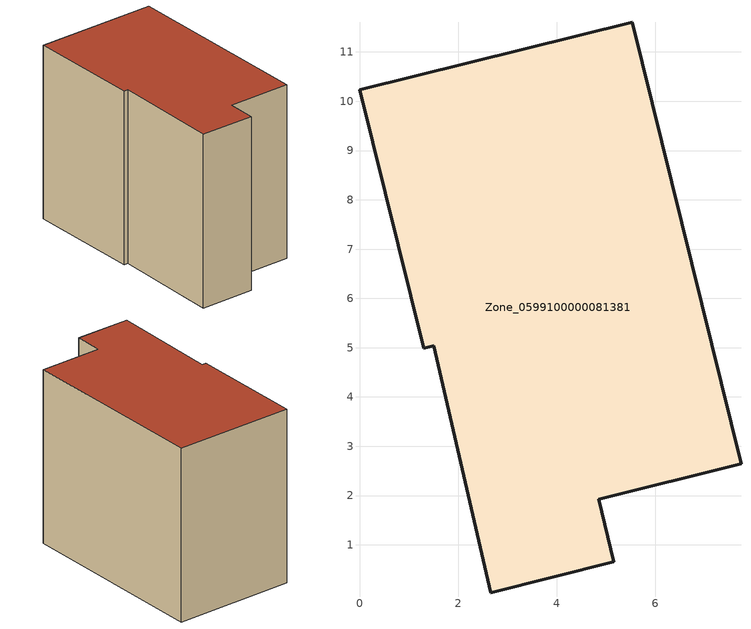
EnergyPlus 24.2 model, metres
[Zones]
Zone_0599100000081381
 floor ground (C_G): 5.16,0.66 2.66,0.03 1.5,5.04 1.3,4.99 0,10.23 5.53,11.6 7.74,2.65 4.85,1.93 z0
 wall outside (C_F): 1.5,5.04 2.66,0.03 5.16,0.66 4.85,1.93 7.74,2.65 5.53,11.6 0,10.23 1.3,4.99 1.5,5.04 z0:8.21
 roof outside (C_R): 2.66,0.03 5.16,0.66 4.85,1.93 7.74,2.65 5.53,11.6 0,10.23 1.3,4.99 1.5,5.04 z8.21
[BUILDING]
Pand.0599100000081381: North Axis=0; Terrain=City; Loads Convergence Tolerance Value=0.04; Temperature Convergence Tolerance Value=0.4; Solar Distribution=FullExterior; Maximum Number of Warmup Days=25; Minimum Number of Warmup Days=1
[Site:Location]
Rotterdam.The.Hague.AP_ZH_NLD Design_Conditions: Latitude=51.96; Longitude=4.45; Time Zone=1; Elevation=-4.5
[SITE:GROUNDTEMPERATURE:BUILDINGSURFACE]
18, 18, 18, 18, 18, 18, 18, 18, 18, 18, 18, 18
[MATERIAL] Thermal Absorptance=0.9; Solar Absorptance=0.7; Visible Absorptance=0.7
Name | Roughness | Thickness | Conductivity | Density | Specific Heat
G.TC.1975-1991 | MediumSmooth | 0.15 | 0.288461 | 540 | 1210
F.TC.1975-1991 | Rough | 0.3 | 0.230769 | 1920 | 840
R.TC.1975-1991 | MediumRough | 0.2 | 0.153846 | 1500 | 1000
[CONSTRUCTION]
C_G: G.TC.1975-1991
C_F: F.TC.1975-1991
C_R: R.TC.1975-1991
[ZONE]
Zone_0599100000081381: Type=1; Multiplier=1; Ceiling Height=Autocalculate; Volume=Autocalculate; Floor Area=autocalculate; Part of Total Floor Area=Yes
[ZONEINFILTRATION:DESIGNFLOWRATE]
Infil_Zone_0599100000081381: Zone or ZoneList or Space or SpaceList=Zone_0599100000081381; Schedule=AlwaysOn; Design Flow Rate Calculation Method=Flow/Area; Flow Rate per Floor Area=0.003; Constant Term Coefficient=1; Temperature Term Coefficient=0; Velocity Term Coefficient=0; Velocity Squared Term Coefficient=0
[HVACTEMPLATE:ZONE:IDEALLOADSAIRSYSTEM]
Zone_0599100000081381: Maximum Heating Supply Air Temperature=50; Minimum Cooling Supply Air Temperature=13; Maximum Heating Supply Air Humidity Ratio=0.0156; Minimum Cooling Supply Air Humidity Ratio=0.0077; Heating Limit=NoLimit; Cooling Limit=NoLimit; Dehumidification Control Type=ConstantSensibleHeatRatio; Cooling Sensible Heat Ratio=0.7; Dehumidification Setpoint=60; Humidification Control Type=None; Humidification Setpoint=30; Outdoor Air Method=None; Outdoor Air Flow Rate per Person=0.00944; Outdoor Air Flow Rate per Zone Floor Area=0; Outdoor Air Flow Rate per Zone=0; Demand Controlled Ventilation Type=None; Outdoor Air Economizer Type=NoEconomizer; Heat Recovery Type=None; Sensible Heat Recovery Effectiveness=0.7; Latent Heat Recovery Effectiveness=0.65
[ZONECONTROL:THERMOSTAT]
ThermostatControl_Zone_0599100000081381: Zone or ZoneList=Zone_0599100000081381; Control Type Schedule=DualSetpointControlType; Control 1=Thermostat_Zone_0599100000081381; Temperature Difference Between Cutout And Setpoint=0
[THERMOSTATSETPOINT:DUALSETPOINT]
Thermostat_Zone_0599100000081381: Heating Setpoint Temperature Schedule=HeatingSetpoint_Zone_0599100000081381; Cooling Setpoint Temperature Schedule=CoolingSetpoint_Zone_0599100000081381
[SCHEDULE:COMPACT]
HeatingSetpoint_Zone_0599100000081381: Through: 12/31, For: AllDays, Until: 24:00, 21
CoolingSetpoint_Zone_0599100000081381: Through: 12/31, For: AllDays, Until: 24:00, 24
DualSetpointControlType: Through: 12/31, For: AllDays, Until: 24:00, 4
AlwaysOn: Through: 12/31, For: AllDays, Until: 24:00, 1
